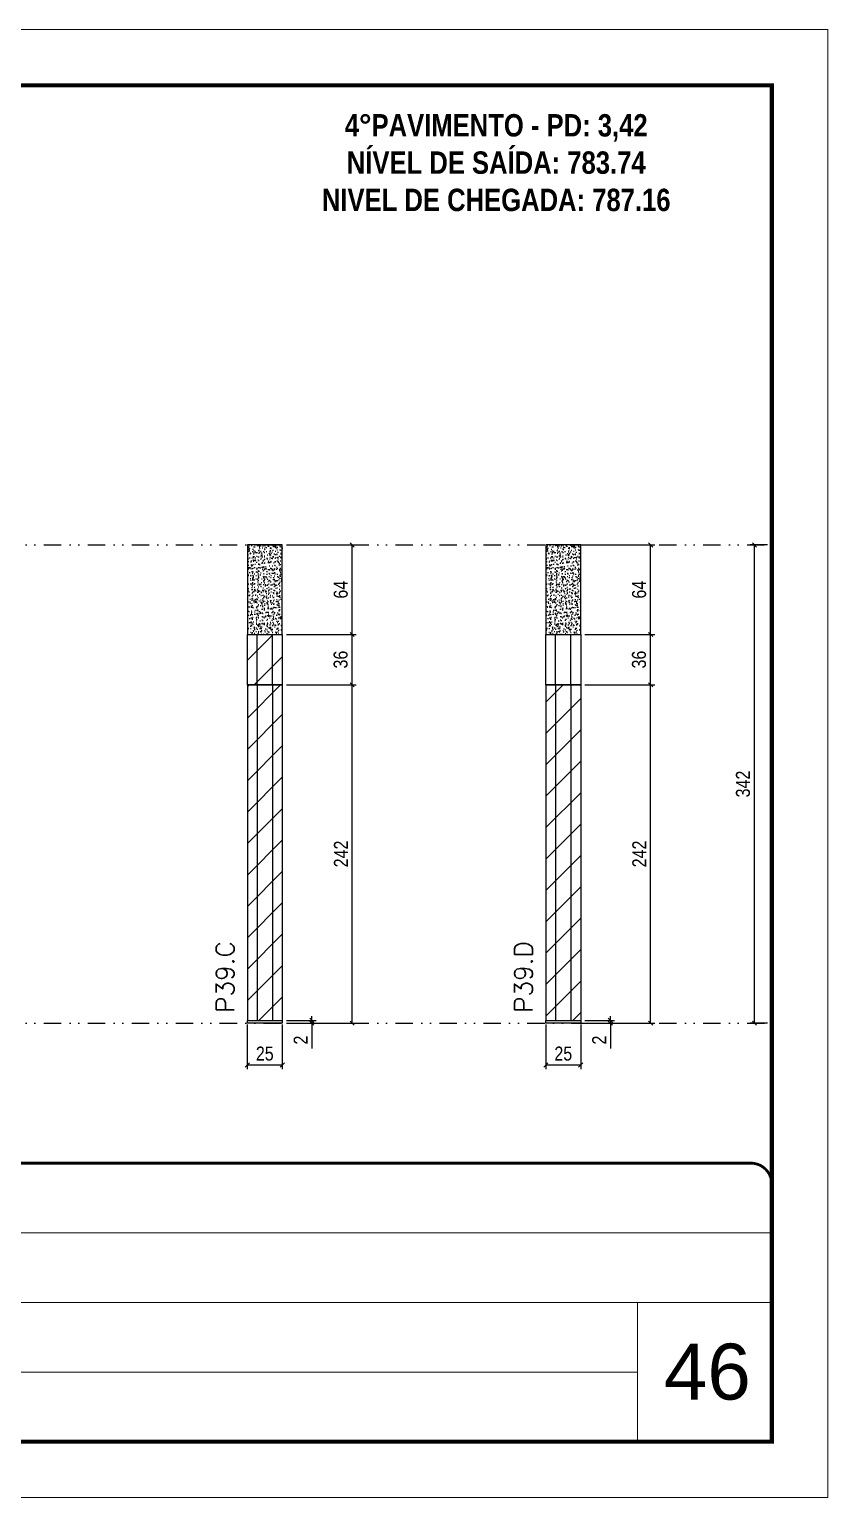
# Model space of a CAD drawing. Extents: x 14400 to 27878, y -21631 to 6985.
# Drawn here: x 16912 to 17483, y -6700 to -5650 of the extents above; entities that cross this region are included whole.
import ezdxf

# ---------------------------------------------------------------- set-up
doc = ezdxf.new("R2010")
doc.units = 0
for name, pattern in [('CONTINUO', [0]), ('DASHED', [0.75, 0.5, -0.25]), ('DIVIDE2', [0.625, 0.25, -0.125, 0, -0.125, 0, -0.125])]:
    doc.linetypes.add(name, pattern=pattern)
for name, color, linetype, lineweight in [('CARIMBO', 255, 'Continuous', 9), ('Folhas', 255, 'Continuous', 9), ('Hachura', 251, 'Continuous', 9), ('SARRAFO DE PRESSAO', 251, 'DASHED', 9), ('Texto Seção', 7, 'Continuous', 15)]:
    doc.layers.add(name, color=color, linetype=linetype, lineweight=lineweight)
for name, color, linetype in [('COTA', 241, 'Continuous'), ('NOMENCLATURA', 7, 'Continuous'), ('Nível', 160, 'Continuous'), ('Painéis', 200, 'Continuous'), ('SARR_2.2x7', 40, 'Continuous')]:
    doc.layers.add(name, color=color, linetype=linetype)
doc.styles.add('ARIAL', font='arial.ttf')
doc.styles.add('COTA TECNICA', font='techl___.ttf', dxfattribs={"height": 10})
doc.styles.add('COTA TECNICA-50', font='techl___.ttf', dxfattribs={"height": 10})
doc.styles.add('REGUA-120', font='ROMANS.shx', dxfattribs={"height": 15})
doc.styles.add('ROMANC', font='techb___.ttf', dxfattribs={"height": 2.5})
doc.dimstyles.new('COTA PAINEL-50', dxfattribs={"dimtxt": 10, "dimasz": 3, "dimexe": 3, "dimexo": 3, "dimgap": 3, "dimtad": 1, "dimdec": 1, "dimzin": 12, "dimdsep": 46, "dimtxsty": 'COTA TECNICA-50', "dimblk1": 'OBLIQUE', "dimblk2": 'OBLIQUE', "dimsah": 1, "dimcen": 0.9, "dimclrd": 4, "dimclre": 4, "dimclrt": 240, "dimadec": 1, "dimazin": 3, "dimtfac": 1, "dimtdec": 1, "dimtmove": 0, "dimatfit": 3, "dimfxl": 1, "dimtolj": 1, "dimtzin": 12, "dimarcsym": 0})
doc.dimstyles.new('PAINEL', dxfattribs={"dimtxt": 10, "dimasz": 3, "dimexe": 3, "dimexo": 3, "dimgap": 3, "dimtad": 1, "dimdec": 1, "dimzin": 12, "dimdsep": 46, "dimtxsty": 'COTA TECNICA', "dimblk1": 'OBLIQUE', "dimblk2": 'OBLIQUE', "dimsah": 1, "dimcen": 0.9, "dimclrd": 4, "dimclre": 4, "dimclrt": 240, "dimadec": 1, "dimazin": 3, "dimtfac": 1, "dimtdec": 1, "dimtmove": 0, "dimatfit": 3, "dimfxl": 1, "dimtolj": 1, "dimtzin": 12, "dimarcsym": 0})

# ---------------------------------------------------------------- blocks, each defined once
blk = doc.blocks.new('9999999999')
at = {"color": 30, "linetype": 'CONTINUO'}
for p, q in [((98564.6, 34379.6), (99584, 34379.6)), ((98564.6, 34329.8), (99488, 34329.8)), ((99584, 34329.8), (99488, 34329.8)), ((99488, 34329.8), (99488, 34230.2)), ((98564.6, 34280), (99488, 34280))]:
    blk.add_line(p, q, dxfattribs=at)
at = {"color": 30, "linetype": 'CONTINUO', "const_width": 2}
blk.add_lwpolyline([(99584, 34230.2), (99584, 34414.4, 0.414214), (99569, 34429.4), (98229, 34429.4, 0.414214), (98214, 34414.4), (98214, 34245.2, 0.414214), (98229, 34230.2), (99584, 34230.2)], format="xyb", dxfattribs=at)
at = {"layer": 'Folhas'}
blk.add_lwpolyline([(98139, 34190.2), (99624, 34190.2), (99624, 35240.2), (98139, 35240.2)], close=True, dxfattribs=at)
at = {"layer": 'Folhas', "color": 30, "const_width": 3}
blk.add_lwpolyline([(98214, 34230.2), (99584, 34230.2), (99584, 35200.2), (98214, 35200.2)], close=True, dxfattribs=at)
blk = doc.blocks.new('_Oblique')
at = {"color": 0, "linetype": 'ByBlock', "lineweight": -2}
blk.add_line((-0.5, -0.5), (0.5, 0.5), dxfattribs=at)
blk = doc.blocks.new('*D1689')
at = {"layer": 'COTA', "color": 4, "lineweight": -2, "transparency": 16777216}
for p, q in [((17068.2, -6361.3), (17068.2, -6393.2)), ((17093.2, -6361.3), (17093.2, -6393.2)), ((17068.2, -6390.2), (17093.2, -6390.2))]:
    blk.add_line(p, q, dxfattribs=at)
at = {"layer": 'Defpoints', "color": 0, "transparency": 16777216}
for p in [(17068.2, -6358.3), (17093.2, -6358.3), (17093.2, -6390.2)]:
    blk.add_point(p, dxfattribs=at)
at = {"layer": 'COTA', "color": 4, "lineweight": -2, "transparency": 16777216, "xscale": 3, "yscale": 3, "zscale": 3, "rotation": 180}
blk.add_blockref('_Oblique', (17068.2, -6390.2), dxfattribs=at)
at = {"layer": 'COTA', "color": 4, "lineweight": -2, "transparency": 16777216, "xscale": 3, "yscale": 3, "zscale": 3}
blk.add_blockref('_Oblique', (17093.2, -6390.2), dxfattribs=at)
at = {"layer": 'COTA', "color": 240, "transparency": 16777216, "insert": (17080.7, -6382.1), "char_height": 10, "attachment_point": 5, "style": 'COTA TECNICA'}
blk.add_mtext('\\A1;25', dxfattribs=at)
blk = doc.blocks.new('*D1690')
at = {"layer": 'COTA', "color": 4, "lineweight": -2, "transparency": 16777216}
for p, q in [((17096.2, -6358.3), (17117.4, -6358.3)), ((17096.2, -6360.3), (17117.4, -6360.3)), ((17114.4, -6358.3), (17114.4, -6355.3)), ((17114.4, -6358.3), (17114.4, -6360.3)), ((17114.4, -6360.3), (17114.4, -6378.4))]:
    blk.add_line(p, q, dxfattribs=at)
at = {"layer": 'Defpoints', "color": 0, "transparency": 16777216}
for p in [(17093.2, -6358.3), (17093.2, -6360.3), (17114.4, -6358.3)]:
    blk.add_point(p, dxfattribs=at)
at = {"layer": 'COTA', "color": 4, "lineweight": -2, "transparency": 16777216, "xscale": 3, "yscale": 3, "zscale": 3}
for p, rotation in [((17114.4, -6358.3), 270), ((17114.4, -6360.3), 90)]:
    blk.add_blockref('_Oblique', p, dxfattribs=dict(at, rotation=rotation))
at = {"layer": 'COTA', "color": 240, "transparency": 16777216, "insert": (17106.4, -6372.4), "char_height": 10, "attachment_point": 5, "rotation": 90, "style": 'COTA TECNICA-50'}
blk.add_mtext('\\A1;2', dxfattribs=at)
blk = doc.blocks.new('*D1691')
at = {"layer": 'COTA', "color": 4, "lineweight": -2, "transparency": 16777216}
for p, q in [((17096.2, -6118.3), (17146.2, -6118.3)), ((17143.2, -6360.3), (17143.2, -6118.3)), ((17096.2, -6360.3), (17146.2, -6360.3))]:
    blk.add_line(p, q, dxfattribs=at)
at = {"layer": 'Defpoints', "color": 0, "transparency": 16777216}
for p in [(17093.2, -6118.3), (17143.2, -6118.3), (17093.2, -6360.3)]:
    blk.add_point(p, dxfattribs=at)
at = {"layer": 'COTA', "color": 4, "lineweight": -2, "transparency": 16777216, "xscale": 3, "yscale": 3, "zscale": 3}
for p, rotation in [((17143.2, -6118.3), 90), ((17143.2, -6360.3), 270)]:
    blk.add_blockref('_Oblique', p, dxfattribs=dict(at, rotation=rotation))
at = {"layer": 'COTA', "color": 240, "transparency": 16777216, "insert": (17135.2, -6239.3), "char_height": 10, "attachment_point": 5, "rotation": 90, "style": 'COTA TECNICA-50'}
blk.add_mtext('\\A1;242', dxfattribs=at)
blk = doc.blocks.new('*D1696')
at = {"layer": 'COTA', "color": 4, "lineweight": -2, "transparency": 16777216}
for p, q in [((17096.2, -6018.3), (17146.2, -6018.3)), ((17143.2, -6082.3), (17143.2, -6018.3)), ((17096.2, -6082.3), (17146.2, -6082.3))]:
    blk.add_line(p, q, dxfattribs=at)
at = {"layer": 'Defpoints', "color": 0, "transparency": 16777216}
for p in [(17093.2, -6018.3), (17143.2, -6018.3), (17093.2, -6082.3)]:
    blk.add_point(p, dxfattribs=at)
at = {"layer": 'COTA', "color": 4, "lineweight": -2, "transparency": 16777216, "xscale": 3, "yscale": 3, "zscale": 3}
for p, rotation in [((17143.2, -6018.3), 90), ((17143.2, -6082.3), 270)]:
    blk.add_blockref('_Oblique', p, dxfattribs=dict(at, rotation=rotation))
at = {"layer": 'COTA', "color": 240, "transparency": 16777216, "insert": (17135.1, -6050.3), "char_height": 10, "attachment_point": 5, "rotation": 90, "style": 'COTA TECNICA'}
blk.add_mtext('\\A1;64', dxfattribs=at)
blk = doc.blocks.new('*D1686')
at = {"layer": 'COTA', "color": 4, "lineweight": -2, "transparency": 16777216}
for p, q in [((17281.8, -6361.3), (17281.8, -6393.2)), ((17306.8, -6361.3), (17306.8, -6393.2)), ((17281.8, -6390.2), (17306.8, -6390.2))]:
    blk.add_line(p, q, dxfattribs=at)
at = {"layer": 'Defpoints', "color": 0, "transparency": 16777216}
for p in [(17281.8, -6358.3), (17306.8, -6358.3), (17306.8, -6390.2)]:
    blk.add_point(p, dxfattribs=at)
at = {"layer": 'COTA', "color": 4, "lineweight": -2, "transparency": 16777216, "xscale": 3, "yscale": 3, "zscale": 3, "rotation": 180}
blk.add_blockref('_Oblique', (17281.8, -6390.2), dxfattribs=at)
at = {"layer": 'COTA', "color": 4, "lineweight": -2, "transparency": 16777216, "xscale": 3, "yscale": 3, "zscale": 3}
blk.add_blockref('_Oblique', (17306.8, -6390.2), dxfattribs=at)
at = {"layer": 'COTA', "color": 240, "transparency": 16777216, "insert": (17294.3, -6382.1), "char_height": 10, "attachment_point": 5, "style": 'COTA TECNICA'}
blk.add_mtext('\\A1;25', dxfattribs=at)
blk = doc.blocks.new('*D1687')
at = {"layer": 'COTA', "color": 4, "lineweight": -2, "transparency": 16777216}
for p, q in [((17309.8, -6358.3), (17331, -6358.3)), ((17309.8, -6360.3), (17331, -6360.3)), ((17328, -6358.3), (17328, -6355.3)), ((17328, -6358.3), (17328, -6360.3)), ((17328, -6360.3), (17328, -6378.4))]:
    blk.add_line(p, q, dxfattribs=at)
at = {"layer": 'Defpoints', "color": 0, "transparency": 16777216}
for p in [(17306.8, -6358.3), (17306.8, -6360.3), (17328, -6358.3)]:
    blk.add_point(p, dxfattribs=at)
at = {"layer": 'COTA', "color": 4, "lineweight": -2, "transparency": 16777216, "xscale": 3, "yscale": 3, "zscale": 3}
for p, rotation in [((17328, -6358.3), 270), ((17328, -6360.3), 90)]:
    blk.add_blockref('_Oblique', p, dxfattribs=dict(at, rotation=rotation))
at = {"layer": 'COTA', "color": 240, "transparency": 16777216, "insert": (17320, -6372.4), "char_height": 10, "attachment_point": 5, "rotation": 90, "style": 'COTA TECNICA-50'}
blk.add_mtext('\\A1;2', dxfattribs=at)
blk = doc.blocks.new('*D1688')
at = {"layer": 'COTA', "color": 4, "lineweight": -2, "transparency": 16777216}
for p, q in [((17309.8, -6118.3), (17359.8, -6118.3)), ((17356.8, -6360.3), (17356.8, -6118.3)), ((17309.8, -6360.3), (17359.8, -6360.3))]:
    blk.add_line(p, q, dxfattribs=at)
at = {"layer": 'Defpoints', "color": 0, "transparency": 16777216}
for p in [(17306.8, -6118.3), (17356.8, -6118.3), (17306.8, -6360.3)]:
    blk.add_point(p, dxfattribs=at)
at = {"layer": 'COTA', "color": 4, "lineweight": -2, "transparency": 16777216, "xscale": 3, "yscale": 3, "zscale": 3}
for p, rotation in [((17356.8, -6118.3), 90), ((17356.8, -6360.3), 270)]:
    blk.add_blockref('_Oblique', p, dxfattribs=dict(at, rotation=rotation))
at = {"layer": 'COTA', "color": 240, "transparency": 16777216, "insert": (17348.7, -6239.3), "char_height": 10, "attachment_point": 5, "rotation": 90, "style": 'COTA TECNICA-50'}
blk.add_mtext('\\A1;242', dxfattribs=at)
blk = doc.blocks.new('*D2014')
at = {"layer": 'COTA', "color": 4, "lineweight": -2, "transparency": 16777216}
for p, q in [((17440.5, -6018.3), (17428.1, -6018.3)), ((17431.1, -6360.3), (17431.1, -6018.3)), ((17440.5, -6360.3), (17428.1, -6360.3))]:
    blk.add_line(p, q, dxfattribs=at)
at = {"layer": 'Defpoints', "color": 0, "transparency": 16777216}
for p in [(17431.1, -6018.3), (17443.5, -6018.3), (17443.5, -6360.3)]:
    blk.add_point(p, dxfattribs=at)
at = {"layer": 'COTA', "color": 4, "lineweight": -2, "transparency": 16777216, "xscale": 3, "yscale": 3, "zscale": 3}
for p, rotation in [((17431.1, -6018.3), 90), ((17431.1, -6360.3), 270)]:
    blk.add_blockref('_Oblique', p, dxfattribs=dict(at, rotation=rotation))
at = {"layer": 'COTA', "color": 240, "transparency": 16777216, "insert": (17422.9, -6189.3), "char_height": 10, "attachment_point": 5, "rotation": 90, "style": 'COTA TECNICA'}
blk.add_mtext('\\A1;342', dxfattribs=at)
blk = doc.blocks.new('*D2015')
at = {"layer": 'COTA', "color": 4, "lineweight": -2, "transparency": 16777216}
for p, q in [((17096.2, -6082.3), (17146.2, -6082.3)), ((17143.2, -6118.3), (17143.2, -6082.3)), ((17096.2, -6118.3), (17146.2, -6118.3))]:
    blk.add_line(p, q, dxfattribs=at)
at = {"layer": 'Defpoints', "color": 0, "transparency": 16777216}
for p in [(17093.2, -6082.3), (17143.2, -6082.3), (17093.2, -6118.3)]:
    blk.add_point(p, dxfattribs=at)
at = {"layer": 'COTA', "color": 4, "lineweight": -2, "transparency": 16777216, "xscale": 3, "yscale": 3, "zscale": 3}
for p, rotation in [((17143.2, -6082.3), 90), ((17143.2, -6118.3), 270)]:
    blk.add_blockref('_Oblique', p, dxfattribs=dict(at, rotation=rotation))
at = {"layer": 'COTA', "color": 240, "transparency": 16777216, "insert": (17135, -6100.3), "char_height": 10, "attachment_point": 5, "rotation": 90, "style": 'COTA TECNICA'}
blk.add_mtext('\\A1;36', dxfattribs=at)
blk = doc.blocks.new('*D4482')
at = {"layer": 'COTA', "color": 4, "lineweight": -2, "transparency": 16777216}
for p, q in [((17309.8, -6018.3), (17359.8, -6018.3)), ((17356.8, -6082.3), (17356.8, -6018.3)), ((17309.8, -6082.3), (17359.8, -6082.3))]:
    blk.add_line(p, q, dxfattribs=at)
at = {"layer": 'Defpoints', "color": 0, "transparency": 16777216}
for p in [(17306.8, -6018.3), (17356.8, -6018.3), (17306.8, -6082.3)]:
    blk.add_point(p, dxfattribs=at)
at = {"layer": 'COTA', "color": 4, "lineweight": -2, "transparency": 16777216, "xscale": 3, "yscale": 3, "zscale": 3}
for p, rotation in [((17356.8, -6018.3), 90), ((17356.8, -6082.3), 270)]:
    blk.add_blockref('_Oblique', p, dxfattribs=dict(at, rotation=rotation))
at = {"layer": 'COTA', "color": 240, "transparency": 16777216, "insert": (17348.6, -6050.3), "char_height": 10, "attachment_point": 5, "rotation": 90, "style": 'COTA TECNICA'}
blk.add_mtext('\\A1;64', dxfattribs=at)
blk = doc.blocks.new('*D4483')
at = {"layer": 'COTA', "color": 4, "lineweight": -2, "transparency": 16777216}
for p, q in [((17309.8, -6082.3), (17359.8, -6082.3)), ((17356.8, -6118.3), (17356.8, -6082.3)), ((17309.8, -6118.3), (17359.8, -6118.3))]:
    blk.add_line(p, q, dxfattribs=at)
at = {"layer": 'Defpoints', "color": 0, "transparency": 16777216}
for p in [(17306.8, -6082.3), (17356.8, -6082.3), (17306.8, -6118.3)]:
    blk.add_point(p, dxfattribs=at)
at = {"layer": 'COTA', "color": 4, "lineweight": -2, "transparency": 16777216, "xscale": 3, "yscale": 3, "zscale": 3}
for p, rotation in [((17356.8, -6082.3), 90), ((17356.8, -6118.3), 270)]:
    blk.add_blockref('_Oblique', p, dxfattribs=dict(at, rotation=rotation))
at = {"layer": 'COTA', "color": 240, "transparency": 16777216, "insert": (17348.5, -6100.3), "char_height": 10, "attachment_point": 5, "rotation": 90, "style": 'COTA TECNICA'}
blk.add_mtext('\\A1;36', dxfattribs=at)

msp = doc.modelspace()

# ---------------------------------------------------------------- hatches: boundary and pattern name
at = {"layer": 'COTA'}
h = msp.add_hatch(dxfattribs=at)
h.set_pattern_fill('AR-CONC', color=256, scale=0.03)
h.set_pattern_definition([(50, (-3170, -908.575), (5.4655401, -0.4781726), [0.5715, -6.2865]), (355, (-3170, -908.575), (-1.0573026, 5.7317054), [0.4572, -5.0292175]), (100.451445, (-3169.5445, -908.615), (4.4082374, 5.2535326), [0.4857003, -5.3427073]), (46.1842, (-3170, -907.051), (8.1323712, -1.2612698), [0.85725, -9.42975]), (96.635558, (-3169.322, -907.156), (7.122124, 7.4227837), [0.7285507, -8.0140682]), (351.18415, (-3170, -907.051), (7.122124, 7.4227837), [0.685799, -7.543792]), (21, (-3169.238, -907.432), (4.5484317, -3.0679559), [0.5715, -6.2865]), (326, (-3169.238, -907.432), (1.8540609, 5.525639), [0.4572, -5.0292]), (71.451445, (-3168.859, -907.688), (6.4024926, 2.457683), [0.4857003, -5.3426981]), (37.5, (-3170, -908.5751), (0.0926581, 2.53665117), [0, -4.96824, 0, -5.1054, 0, -5.04825]), (7.5, (-3170, -908.575), (2.00458988, 3.00541724), [0, -2.91084, 0, -4.85394, 0, -1.92405]), (327.5, (-3171.6993, -908.5751), (4.06771786, -0.17186232), [0, -1.905, 0, -5.9436, 0, -7.8867]), (317.5, (-3172.4613, -908.575), (4.44387544, 0.76279473), [0, -2.4765, 0, -3.94716, 0, -5.6007])])
h.paths.add_polyline_path([(17093.25, -6018.32), (17068.25, -6018.32), (17068.25, -6082.32), (17093.25, -6082.32)])
h = msp.add_hatch(dxfattribs=at)
h.set_pattern_fill('AR-CONC', color=256, scale=0.03)
h.set_pattern_definition([(50, (-2956.4846, -908.575), (5.4655401, -0.4781726), [0.5715, -6.2865]), (355, (-2956.4846, -908.575), (-1.0573026, 5.7317054), [0.4572, -5.0292175]), (100.451445, (-2956.029, -908.615), (4.4082374, 5.2535326), [0.4857003, -5.3427073]), (46.1842, (-2956.4846, -907.051), (8.1323712, -1.2612698), [0.85725, -9.42975]), (96.635558, (-2955.807, -907.156), (7.122124, 7.4227837), [0.7285507, -8.0140682]), (351.18415, (-2956.485, -907.051), (7.122124, 7.4227837), [0.685799, -7.543792]), (21, (-2955.7226, -907.432), (4.5484317, -3.0679559), [0.5715, -6.2865]), (326, (-2955.7226, -907.432), (1.8540609, 5.525639), [0.4572, -5.0292]), (71.451445, (-2955.3435, -907.688), (6.4024926, 2.457683), [0.4857003, -5.3426981]), (37.5, (-2956.4846, -908.5751), (0.0926581, 2.53665117), [0, -4.96824, 0, -5.1054, 0, -5.04825]), (7.5, (-2956.4846, -908.575), (2.00458988, 3.00541724), [0, -2.91084, 0, -4.85394, 0, -1.92405]), (327.5, (-2958.1838, -908.5751), (4.06771786, -0.17186232), [0, -1.905, 0, -5.9436, 0, -7.8867]), (317.5, (-2958.946, -908.575), (4.44387544, 0.76279473), [0, -2.4765, 0, -3.94716, 0, -5.6007])])
h.paths.add_polyline_path([(17306.76, -6018.32), (17281.76, -6018.32), (17281.76, -6082.32), (17306.76, -6082.32)])
at = {"layer": 'Hachura'}
h = msp.add_hatch(dxfattribs=at)
h.set_pattern_fill('ANSI31', color=256, scale=5)
h.paths.add_polyline_path([(17075.25, -6082.32), (17068.25, -6082.32), (17068.25, -6118.32), (17075.25, -6118.32)])
h.paths.add_polyline_path([(17086.25, -6082.32), (17075.25, -6082.32), (17075.25, -6118.32), (17086.25, -6118.32)])
h.paths.add_polyline_path([(17093.25, -6082.32), (17086.25, -6082.32), (17086.25, -6118.32), (17093.25, -6118.32)])
h = msp.add_hatch(dxfattribs=at)
h.set_pattern_fill('ANSI31', color=256, scale=5)
h.set_pattern_definition([(45, (0, 1148.575), (-11.22532, 11.22532), [])])
h.paths.add_polyline_path([(17093.25, -6118.32), (17068.25, -6118.32), (17068.25, -6358.32), (17093.25, -6358.32)])
h.paths.add_polyline_path([(17306.76, -6118.32), (17281.76, -6118.32), (17281.76, -6358.32), (17306.76, -6358.32)])

# ---------------------------------------------------------------- linework, layer by layer
at = {"layer": 'COTA'}
for points in [[(17068.25, -6082.32), (17093.25, -6082.32), (17093.25, -6018.32), (17068.25, -6018.32)], [(17281.76, -6082.32), (17306.76, -6082.32), (17306.76, -6018.32), (17281.76, -6018.32)]]:
    msp.add_lwpolyline(points, close=True, dxfattribs=at)
at = {"layer": 'Nível', "color": 4, "linetype": 'DIVIDE2', "ltscale": 50}
for p, q in [((16073.47, -6018.32), (17443.47, -6018.32)), ((16073.47, -6360.32), (17443.47, -6360.32))]:
    msp.add_line(p, q, dxfattribs=at)
at = {"layer": 'Painéis'}
for p, q in [((17068.25, -6118.32), (17068.25, -6358.32)), ((17068.25, -6118.32), (17093.25, -6118.32)), ((17068.25, -6118.32), (17093.25, -6118.32)), ((17093.25, -6118.32), (17093.25, -6358.32)), ((17281.76, -6118.32), (17281.76, -6358.32)), ((17281.76, -6118.32), (17306.76, -6118.32)), ((17281.76, -6118.32), (17306.76, -6118.32)), ((17281.76, -6118.32), (17306.76, -6118.32)), ((17281.76, -6118.32), (17306.76, -6118.32)), ((17306.76, -6118.32), (17306.76, -6358.32)), ((17068.25, -6358.32), (17093.25, -6358.32)), ((17068.25, -6358.32), (17093.25, -6358.32)), ((17068.25, -6360.32), (17068.25, -6358.32)), ((17093.25, -6360.32), (17068.25, -6360.32)), ((17093.25, -6358.32), (17093.25, -6360.32)), ((17281.76, -6358.32), (17306.76, -6358.32)), ((17281.76, -6358.32), (17306.76, -6358.32)), ((17281.76, -6360.32), (17281.76, -6358.32)), ((17306.76, -6360.32), (17281.76, -6360.32)), ((17306.76, -6358.32), (17306.76, -6360.32))]:
    msp.add_line(p, q, dxfattribs=at)
for points in [[(17068.25, -6082.32), (17093.25, -6082.32), (17093.25, -6118.32), (17068.25, -6118.32)], [(17281.76, -6082.32), (17306.76, -6082.32), (17306.76, -6118.32), (17281.76, -6118.32)]]:
    msp.add_lwpolyline(points, close=True, dxfattribs=at)
at = {"layer": 'SARR_2.2x7'}
for p, q in [((17075.25, -6118.32), (17075.25, -6082.32)), ((17086.25, -6118.32), (17086.25, -6082.32)), ((17288.76, -6118.32), (17288.76, -6082.32)), ((17299.76, -6118.32), (17299.76, -6082.32)), ((17075.25, -6118.32), (17075.25, -6358.32)), ((17086.25, -6118.32), (17086.25, -6358.32)), ((17288.76, -6118.32), (17288.76, -6358.32)), ((17299.76, -6118.32), (17299.76, -6358.32))]:
    msp.add_line(p, q, dxfattribs=at)

# ---------------------------------------------------------------- block references
at = {"layer": 'SARRAFO DE PRESSAO', "color": 6, "linetype": 'ByBlock'}
msp.add_blockref('9999999999', (-82140.51, -40889.8), dxfattribs=at)

# ---------------------------------------------------------------- texts
at = {"layer": 'CARIMBO', "style": 'ARIAL'}
msp.add_text('46', height=40, dxfattribs=at).set_placement((17366.33, -6629.46))
at = {"layer": 'NOMENCLATURA', "color": 2, "insert": (17246.31, -5683.54), "char_height": 16, "attachment_point": 2, "style": 'ROMANC'}
msp.add_mtext_dynamic_manual_height_columns('\\P4°PAVIMENTO - PD: 3,42\\PNÍVEL DE SAÍDA: 783.74\\PNIVEL DE CHEGADA: 787.16', width=432.3511, gutter_width=1, heights=[0], dxfattribs=at)
at = {"layer": 'Texto Seção', "char_height": 13, "width": 370.6998, "attachment_point": 7, "rotation": 90, "style": 'REGUA-120'}
for s, insert in [('P39.C', (17058.8, -6352.9)), ('P39.D', (17272.31, -6352.9))]:
    msp.add_mtext(s, dxfattribs=dict(at, insert=insert))

# ---------------------------------------------------------------- dimensions: what is measured, and where the dimension line sits
at = {"layer": 'COTA'}
for base, p1, p2, dimstyle, picture, middle in [((17143.24, -6018.32), (17093.25, -6082.32), (17093.25, -6018.32), 'PAINEL', '*D1696', (17135.13, -6050.32)), ((17356.75, -6018.32), (17306.76, -6082.32), (17306.76, -6018.32), 'PAINEL', '*D4482', (17348.65, -6050.32)), ((17431.09, -6018.32), (17443.47, -6360.32), (17443.47, -6018.32), 'PAINEL', '*D2014', (17422.87, -6189.32)), ((17143.24, -6082.32), (17093.25, -6118.32), (17093.25, -6082.32), 'PAINEL', '*D2015', (17135.02, -6100.32)), ((17356.75, -6082.32), (17306.76, -6118.32), (17306.76, -6082.32), 'PAINEL', '*D4483', (17348.53, -6100.32)), ((17143.24, -6118.32), (17093.25, -6360.32), (17093.25, -6118.32), 'COTA PAINEL-50', '*D1691', (17135.16, -6239.32)), ((17356.75, -6118.32), (17306.76, -6360.32), (17306.76, -6118.32), 'COTA PAINEL-50', '*D1688', (17348.68, -6239.32))]:
    dim = msp.add_linear_dim(base=base, p1=p1, p2=p2, angle=90, dimstyle=dimstyle, dxfattribs=at)
    dim.commit()
    dim.dimension.update_dxf_attribs({"geometry": picture, "text_midpoint": middle})
for base, p1, p2, picture, middle in [((17093.25, -6390.21), (17068.25, -6358.32), (17093.25, -6358.32), '*D1689', (17080.75, -6382.1)), ((17306.76, -6390.21), (17281.76, -6358.32), (17306.76, -6358.32), '*D1686', (17294.26, -6382.1))]:
    dim = msp.add_linear_dim(base=base, p1=p1, p2=p2, dimstyle='PAINEL', override={"dimarcsym": 2}, dxfattribs=at)
    dim.commit()
    dim.dimension.update_dxf_attribs({"geometry": picture, "text_midpoint": middle})
for base, p1, p2, picture, middle in [((17114.44, -6358.32), (17093.25, -6360.32), (17093.25, -6358.32), '*D1690', (17114.44, -6372.37)), ((17327.96, -6358.32), (17306.76, -6360.32), (17306.76, -6358.32), '*D1687', (17327.96, -6372.37))]:
    dim = msp.add_linear_dim(base=base, p1=p1, p2=p2, angle=90, dimstyle='COTA PAINEL-50', dxfattribs=at)
    dim.commit()
    dim.dimension.update_dxf_attribs({"geometry": picture, "text_midpoint": middle, "dimtype": 160})

doc.saveas('drawing.dxf')
